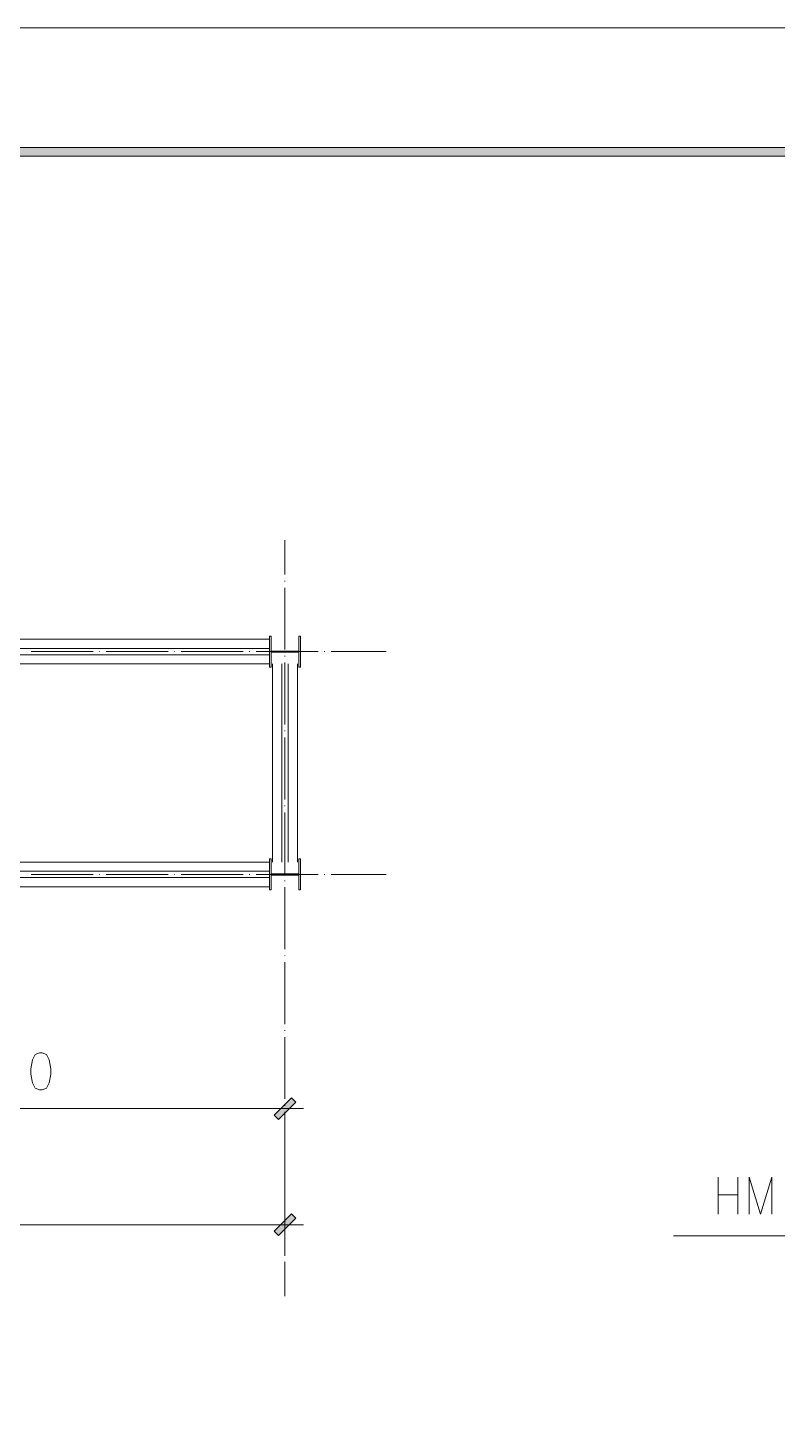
# Model space of a CAD drawing. Header units: millimetres. Extents: x 0 to 586, y 0 to 414.
# Drawn here: x 180.1 to 239.7, y 302.7 to 414.1 of the extents above; entities that cross this region are included whole.
import ezdxf

# ---------------------------------------------------------------- set-up
doc = ezdxf.new("R2010")
doc.units = ezdxf.units.MM

msp = doc.modelspace()

# ---------------------------------------------------------------- hatches: boundary and pattern name
h = msp.add_hatch(color=0)
h.dxf.hatch_style = 2
h.paths.add_polyline_path([(576.117861, 404.569083), (575.429944, 403.877639), (24.994306, 403.877639), (24.302861, 404.569083)])
h = msp.add_hatch(color=0)
h.dxf.hatch_style = 2
h.paths.add_polyline_path([(200.035583, 327.166111), (199.686333, 327.511833), (201.065694, 328.894722), (201.414944, 328.545472)])
h = msp.add_hatch(color=0)
h.dxf.hatch_style = 2
h.paths.add_polyline_path([(200.035583, 317.909222), (199.686333, 318.258472), (201.065694, 319.637833), (201.414944, 319.288583)])

# ---------------------------------------------------------------- linework, layer by layer
at = {"color": 0, "lineweight": 0}
for points in [[(0, 0), (585.632278, 0), (585.632278, 414.0835), (0, 414.0835)], [(576.117861, 404.569083), (575.429944, 403.877639), (24.994306, 403.877639), (24.302861, 404.569083)], [(181.010278, 332.464833), (180.671611, 332.323722), (180.445833, 331.903917), (180.332944, 331.198361), (180.332944, 330.775028), (180.445833, 330.073), (180.671611, 329.649667), (181.010278, 329.508556), (181.236056, 329.508556), (181.571194, 329.649667), (181.796972, 330.073), (181.909861, 330.775028), (181.909861, 331.198361), (181.796972, 331.903917), (181.571194, 332.323722), (181.236056, 332.464833)], [(200.035583, 327.166111), (199.686333, 327.511833), (201.065694, 328.894722), (201.414944, 328.545472)], [(200.035583, 317.909222), (199.686333, 318.258472), (201.065694, 319.637833), (201.414944, 319.288583)]]:
    msp.add_lwpolyline(points, close=True, dxfattribs=at)
for points in [[(200.550639, 373.295333), (200.550639, 370.547194)], [(200.550639, 370.053306), (200.550639, 370.003917)], [(200.550639, 369.510028), (200.550639, 364.581722)], [(63.754, 365.407222), (199.319444, 365.407222)], [(199.319444, 365.654167), (199.457028, 365.654167)], [(199.319444, 363.18825), (199.319444, 365.654167)], [(199.457028, 365.654167), (199.457028, 364.465306)], [(201.64425, 365.654167), (201.64425, 364.465306)], [(201.64425, 365.654167), (201.781833, 365.654167)], [(201.781833, 365.654167), (201.781833, 363.18825)], [(141.396861, 364.666389), (199.319444, 364.666389)], [(141.396861, 364.1725), (199.319444, 364.1725)], [(185.285944, 364.419444), (180.357639, 364.419444)], [(185.829222, 364.419444), (185.779833, 364.419444)], [(191.251417, 364.419444), (186.323111, 364.419444)], [(191.794694, 364.419444), (191.745306, 364.419444)], [(197.216889, 364.419444), (192.288583, 364.419444)], [(197.760167, 364.419444), (197.710778, 364.419444)], [(203.182361, 364.419444), (198.250528, 364.419444)], [(199.457028, 364.465306), (201.64425, 364.465306)], [(201.64425, 364.377111), (199.457028, 364.377111)], [(199.457028, 364.377111), (199.457028, 363.18825)], [(200.550639, 364.087833), (200.550639, 364.038444)], [(201.64425, 364.377111), (201.64425, 363.18825)], [(203.722111, 364.419444), (203.672722, 364.419444)], [(208.604556, 364.419444), (204.216, 364.419444)], [(63.754, 363.435194), (199.319444, 363.435194)], [(199.457028, 363.18825), (199.319444, 363.18825)], [(199.562861, 347.658972), (199.562861, 363.435194)], [(200.303694, 347.658972), (200.303694, 363.435194)], [(200.550639, 363.548083), (200.550639, 358.61625)], [(200.797583, 347.658972), (200.797583, 363.435194)], [(201.534889, 347.658972), (201.534889, 363.435194)], [(201.64425, 363.18825), (201.781833, 363.18825)], [(200.550639, 358.125889), (200.550639, 358.0765)], [(200.550639, 357.582611), (200.550639, 352.650778)], [(200.550639, 352.160417), (200.550639, 352.111028)], [(200.550639, 351.617139), (200.550639, 346.688833)], [(63.754, 347.658972), (199.319444, 347.658972)], [(199.319444, 347.905917), (199.457028, 347.905917)], [(199.319444, 345.44), (199.319444, 347.905917)], [(199.457028, 347.905917), (199.457028, 346.717056)], [(201.64425, 347.905917), (201.64425, 346.717056)], [(201.64425, 347.905917), (201.781833, 347.905917)], [(201.781833, 347.905917), (201.781833, 345.44)], [(141.396861, 346.921667), (199.319444, 346.921667)], [(141.396861, 346.427778), (199.319444, 346.427778)], [(185.285944, 346.674722), (180.357639, 346.674722)], [(185.829222, 346.674722), (185.779833, 346.674722)], [(191.251417, 346.674722), (186.323111, 346.674722)], [(191.794694, 346.674722), (191.745306, 346.674722)], [(197.216889, 346.674722), (192.288583, 346.674722)], [(197.760167, 346.674722), (197.710778, 346.674722)], [(203.182361, 346.674722), (198.250528, 346.674722)], [(199.457028, 346.717056), (201.64425, 346.717056)], [(201.64425, 346.628861), (199.457028, 346.628861)], [(199.457028, 346.628861), (199.457028, 345.44)], [(201.64425, 346.628861), (201.64425, 345.44)], [(203.722111, 346.674722), (203.672722, 346.674722)], [(208.604556, 346.674722), (204.216, 346.674722)], [(63.754, 345.686944), (199.319444, 345.686944)], [(199.457028, 345.44), (199.319444, 345.44)], [(200.550639, 346.194944), (200.550639, 346.145556)], [(200.550639, 345.651667), (200.550639, 340.723361)], [(201.64425, 345.44), (201.781833, 345.44)], [(200.550639, 340.229472), (200.550639, 340.180083)], [(200.550639, 339.686194), (200.550639, 334.757889)], [(200.550639, 334.264), (200.550639, 334.214611)], [(200.550639, 333.72425), (200.550639, 328.792417)], [(200.550639, 330.083583), (200.550639, 330.492806)], [(200.540056, 328.030417), (154.943528, 328.030417)], [(199.0725, 328.030417), (202.028778, 328.030417)], [(200.550639, 328.302056), (200.550639, 328.252667)], [(200.550639, 327.758778), (200.550639, 322.826944)], [(200.550639, 325.677389), (200.550639, 316.307611)], [(200.550639, 322.336583), (200.550639, 322.287194)], [(200.550639, 321.793306), (200.550639, 316.865)], [(235.0135, 319.616667), (235.0135, 322.572944)], [(236.593944, 322.572944), (236.593944, 319.616667)], [(237.493528, 319.616667), (237.493528, 322.572944), (238.396639, 319.616667), (239.296222, 322.572944), (239.296222, 319.616667)], [(235.0135, 321.165361), (236.593944, 321.165361)], [(62.533389, 318.773528), (200.540056, 318.773528)], [(199.0725, 318.773528), (202.028778, 318.773528)], [(231.4575, 317.895111), (269.815028, 317.895111)], [(200.550639, 316.371111), (200.550639, 316.321722)], [(200.550639, 315.827833), (200.550639, 313.083222)]]:
    msp.add_lwpolyline(points, dxfattribs=at)

doc.saveas('drawing.dxf')
